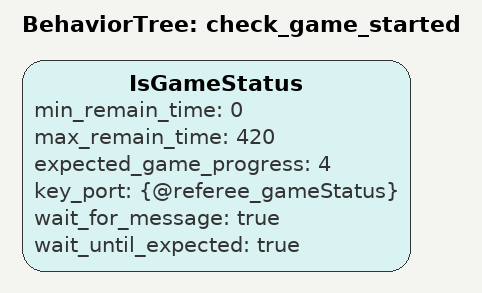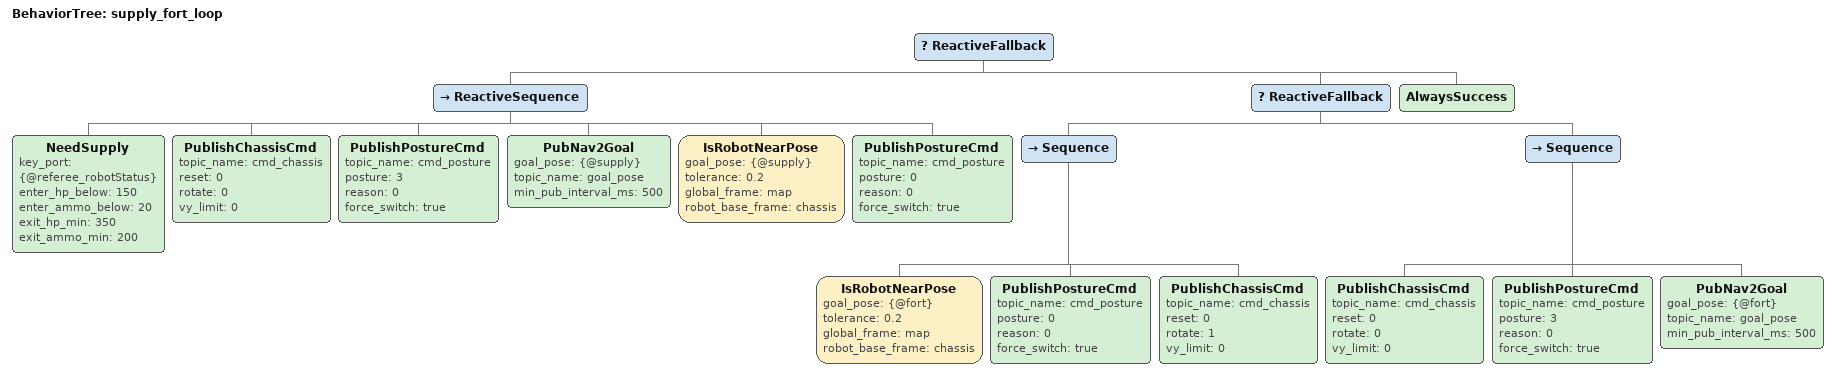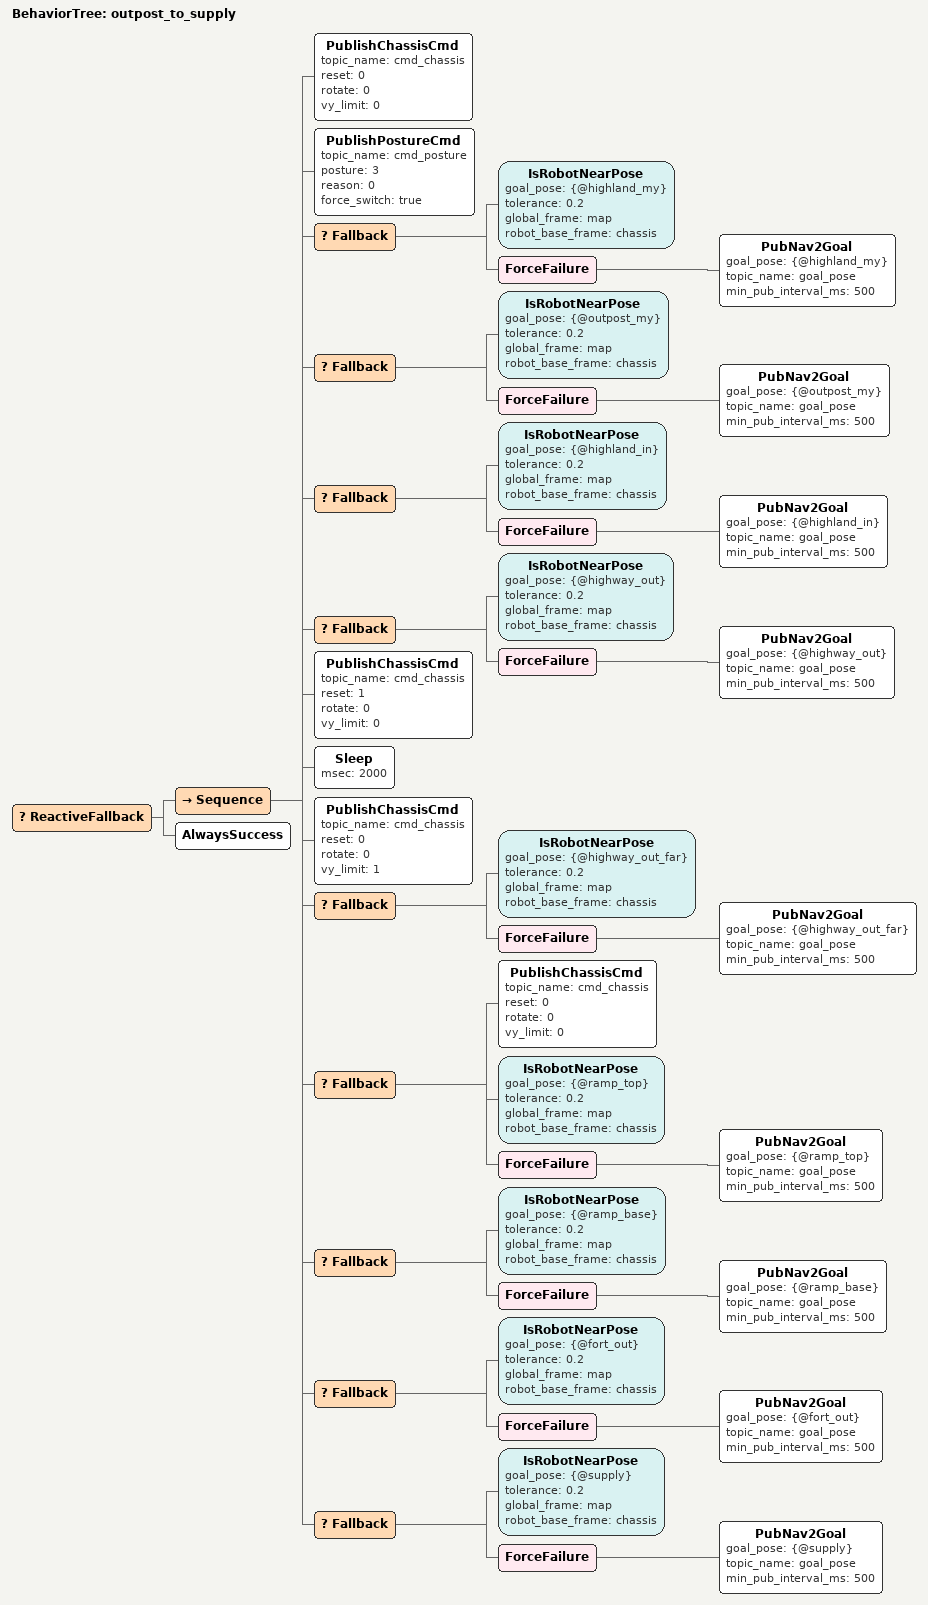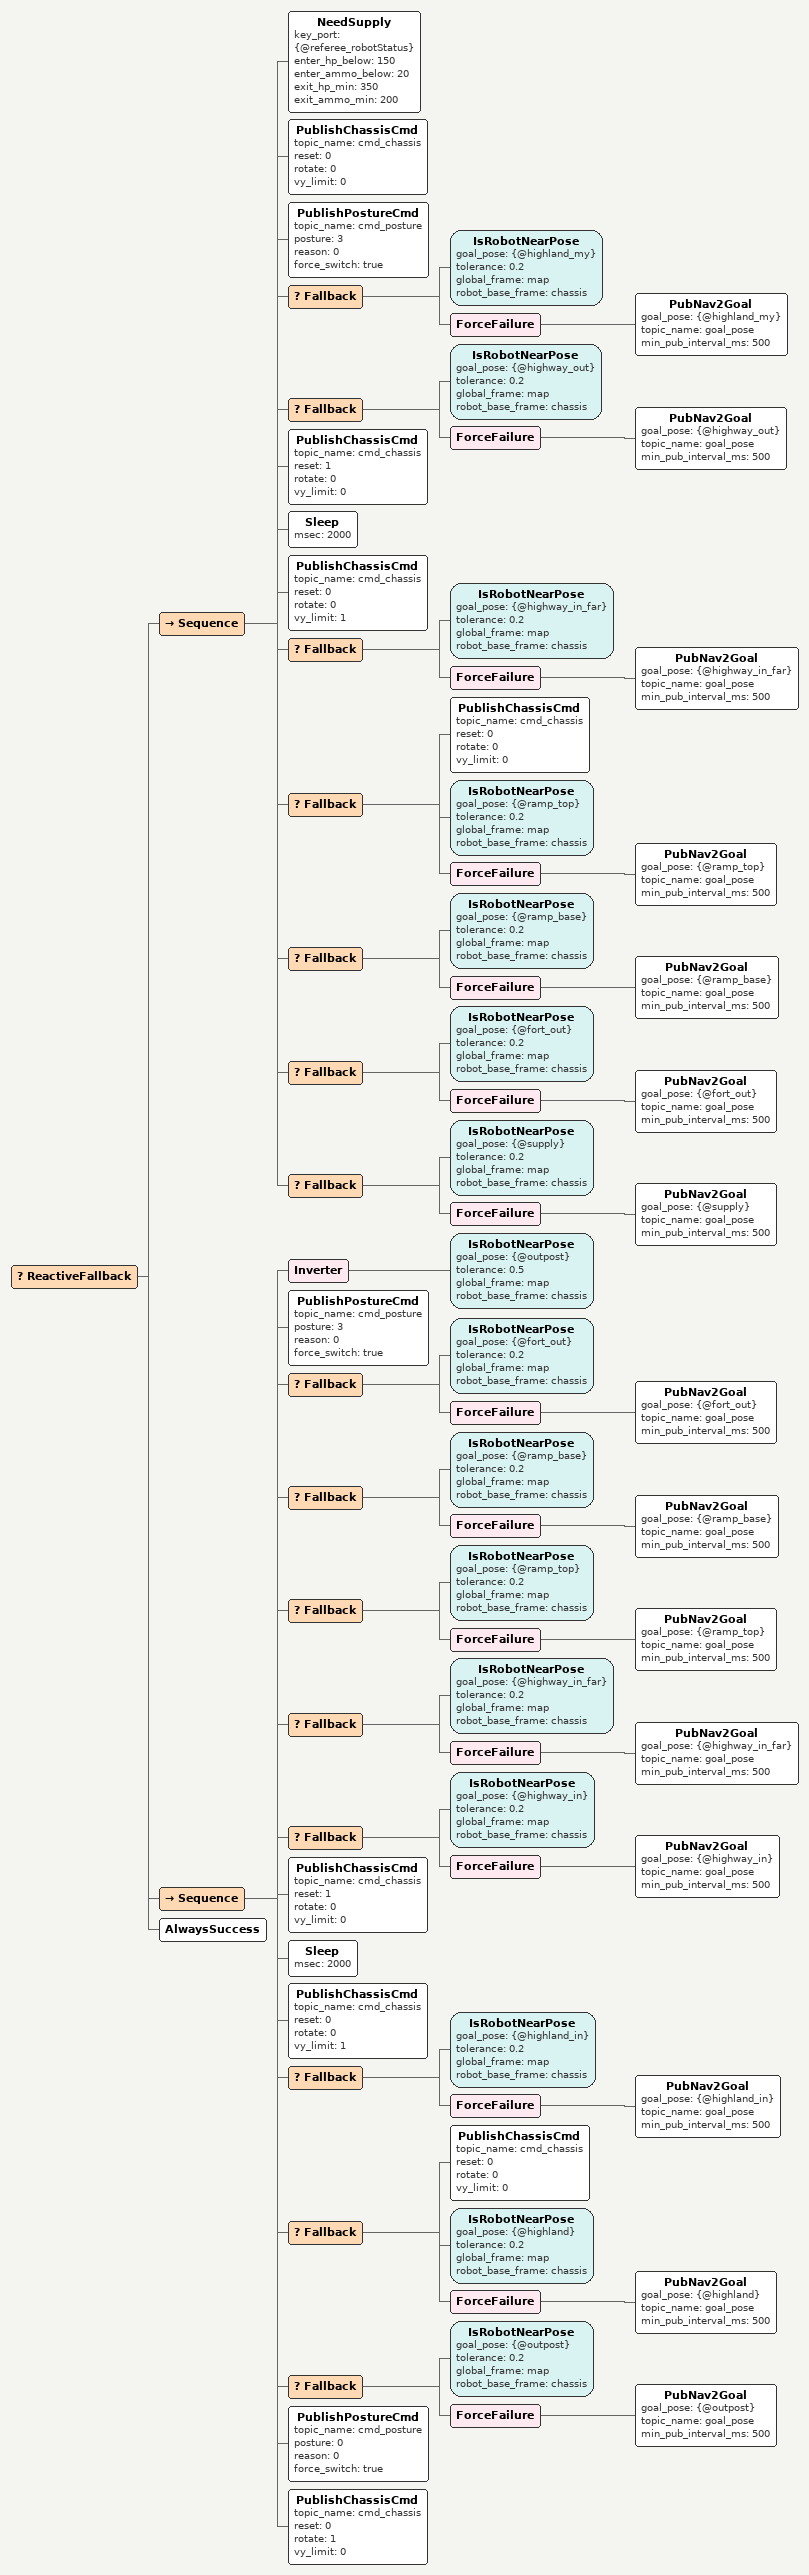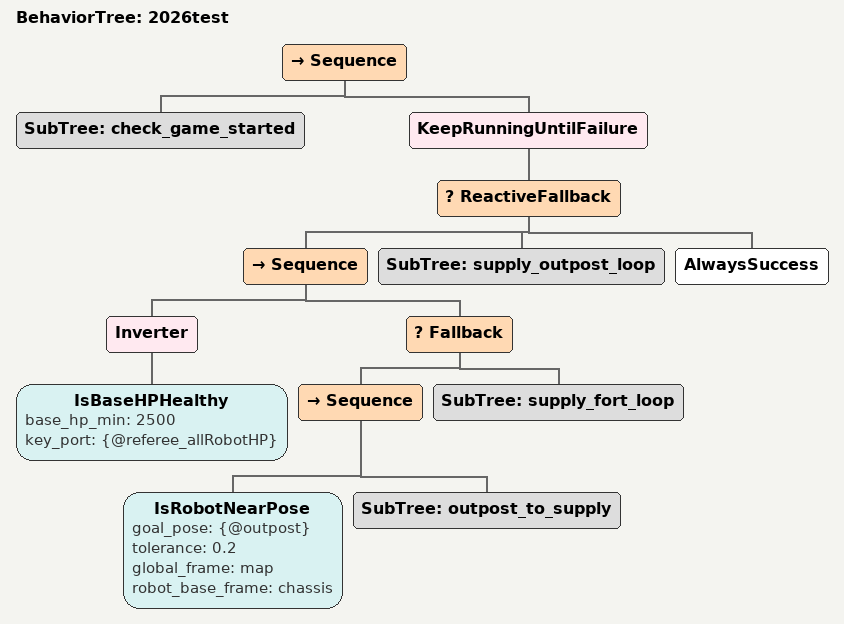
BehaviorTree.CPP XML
<BehaviorTree ID="check_game_started">
	<IsGameStatus min_remain_time="0" max_remain_time="420" expected_game_progress="4" key_port="{@referee_gameStatus}" wait_for_message="true" wait_until_expected="true"/>
</BehaviorTree>

<BehaviorTree ID="supply_fort_loop">
	<!-- 反应式选择，下一轮tick无论前面节点啥状态，都会从头tick,直到有一个成功 -->
	<ReactiveFallback>

		<!-- 反应式序列回补给区，低血低弹进入，直到高血高弹才退出 -->
		<ReactiveSequence>
			<!-- 门控条件：低血低弹进入，直到高血高弹才退出 -->
			<NeedSupply key_port="{@referee_robotStatus}" enter_hp_below="150" enter_ammo_below="20" exit_hp_min="350" exit_ammo_min="200"/>
			<!-- 导航前先关小陀螺，再发布移动姿态（3） -->
			<PublishChassisCmd topic_name="cmd_chassis" reset="0" rotate="0" vy_limit="0"/>
			<PublishPostureCmd topic_name="cmd_posture" posture="3" reason="0" force_switch="true"/>
			<!-- 导航到补给区 -->
			<PubNav2Goal goal_pose="{@supply}" topic_name="goal_pose" min_pub_interval_ms="500"/>
			<!-- 判断是否在补给区 -->
			<IsRobotNearPose goal_pose="{@supply}" tolerance="0.2" global_frame="map" robot_base_frame="chassis"/>
			<!-- 到达目标点关闭移动姿态（0） -->
			<PublishPostureCmd topic_name="cmd_posture" posture="0" reason="0" force_switch="true"/>
		</ReactiveSequence>

		<!-- 高状态去堡垒反应式选择，先判断是否在堡垒，再发点；每轮tick，不论内部节点啥状态，都会从头tick到尾，直到全部成功 -->
		<ReactiveFallback>
			<Sequence>
				<!-- 判断是否到达堡垒，到达则关移动姿态开小陀螺，未到达则跳过 -->
				<IsRobotNearPose goal_pose="{@fort}" tolerance="0.2" global_frame="map" robot_base_frame="chassis"/>
				<PublishPostureCmd topic_name="cmd_posture" posture="0" reason="0" force_switch="true"/>
				<PublishChassisCmd topic_name="cmd_chassis" reset="0" rotate="1" vy_limit="0"/>
			</Sequence>

			<Sequence>
				<!-- 导航前确保不是小陀螺，并切到移动姿态 -->
				<PublishChassisCmd topic_name="cmd_chassis" reset="0" rotate="0" vy_limit="0"/>
				<PublishPostureCmd topic_name="cmd_posture" posture="3" reason="0" force_switch="true"/>
				<!-- 未到堡垒时持续发点，频率由 min_pub_interval_ms 限制 -->
				<PubNav2Goal goal_pose="{@fort}" topic_name="goal_pose" min_pub_interval_ms="500"/>
			</Sequence>
		</ReactiveFallback>

		<!-- 保底选择成功，导致无限循环 -->
		<AlwaysSuccess/>
	</ReactiveFallback>
</BehaviorTree>

<BehaviorTree ID="outpost_to_supply">
	<!-- 反应式选择，下一轮tick无论前面节点啥状态，都会从头tick,直到有一个成功 -->
	<ReactiveFallback>
		<Sequence>
			<!-- 导航前先关小陀螺发布移动姿态（3） -->
			<PublishChassisCmd topic_name="cmd_chassis" reset="0" rotate="0" vy_limit="0"/>
			<PublishPostureCmd topic_name="cmd_posture" posture="3" reason="0" force_switch="true"/>
			<!-- 前哨到我方高地点 -->
			<Fallback>
				<IsRobotNearPose goal_pose="{@highland_my}" tolerance="0.2" global_frame="map" robot_base_frame="chassis"/>
				<ForceFailure>
					<PubNav2Goal goal_pose="{@highland_my}" topic_name="goal_pose" min_pub_interval_ms="500"/>
				</ForceFailure>
			</Fallback>
			<!-- 前哨到我方前哨 -->
			<Fallback>
				<IsRobotNearPose goal_pose="{@outpost_my}" tolerance="0.2" global_frame="map" robot_base_frame="chassis"/>
				<ForceFailure>
					<PubNav2Goal goal_pose="{@outpost_my}" topic_name="goal_pose" min_pub_interval_ms="500"/>
				</ForceFailure>
			</Fallback>
			<!-- 我方前哨到高地入口 -->
			<Fallback>
         <IsRobotNearPose goal_pose="{@highland_in}" tolerance="0.2" global_frame="map" robot_base_frame="chassis"/>
         <ForceFailure>
           <PubNav2Goal goal_pose="{@highland_in}" topic_name="goal_pose" min_pub_interval_ms="500"/>
         </ForceFailure>
       </Fallback>
			<!-- 高地入口公路出口 -->
			<Fallback>
         <IsRobotNearPose goal_pose="{@highway_out}" tolerance="0.2" global_frame="map" robot_base_frame="chassis"/>
         <ForceFailure>
           <PubNav2Goal goal_pose="{@highway_out}" topic_name="goal_pose" min_pub_interval_ms="500"/>
         </ForceFailure>
       </Fallback>
			<!-- 先底盘复位2秒，再限制vy速度，再公路出口到公路入口侧远处 -->
			<PublishChassisCmd topic_name="cmd_chassis" reset="1" rotate="0" vy_limit="0"/>
			<Sleep msec="2000"/>
			<PublishChassisCmd topic_name="cmd_chassis" reset="0" rotate="0" vy_limit="1"/>
			<Fallback>
         <IsRobotNearPose goal_pose="{@highway_out_far}" tolerance="0.2" global_frame="map" robot_base_frame="chassis"/>
         <ForceFailure>
           <PubNav2Goal goal_pose="{@highway_out_far}" topic_name="goal_pose" min_pub_interval_ms="500"/>
         </ForceFailure>
       </Fallback>
			<!-- 公路入口侧远处到斜坡坡顶，先恢复vy速度 -->
			<Fallback>
				<PublishChassisCmd topic_name="cmd_chassis" reset="0" rotate="0" vy_limit="0"/>
         <IsRobotNearPose goal_pose="{@ramp_top}" tolerance="0.2" global_frame="map" robot_base_frame="chassis"/>
         <ForceFailure>
           <PubNav2Goal goal_pose="{@ramp_top}" topic_name="goal_pose" min_pub_interval_ms="500"/>
         </ForceFailure>
       </Fallback>
			<!-- 斜坡坡顶到斜坡坡底 -->
			<Fallback>
         <IsRobotNearPose goal_pose="{@ramp_base}" tolerance="0.2" global_frame="map" robot_base_frame="chassis"/>
         <ForceFailure>
           <PubNav2Goal goal_pose="{@ramp_base}" topic_name="goal_pose" min_pub_interval_ms="500"/>
         </ForceFailure>
       </Fallback>
			<!-- 斜坡坡底到堡垒出口侧 -->
			<Fallback>
         <IsRobotNearPose goal_pose="{@fort_out}" tolerance="0.2" global_frame="map" robot_base_frame="chassis"/>
         <ForceFailure>
           <PubNav2Goal goal_pose="{@fort_out}" topic_name="goal_pose" min_pub_interval_ms="500"/>
         </ForceFailure>
       </Fallback>
			<!-- 堡垒出口侧补给区 -->
			<Fallback>
         <IsRobotNearPose goal_pose="{@supply}" tolerance="0.2" global_frame="map" robot_base_frame="chassis"/>
         <ForceFailure>
           <PubNav2Goal goal_pose="{@supply}" topic_name="goal_pose" min_pub_interval_ms="500"/>
         </ForceFailure>
       </Fallback>

		</Sequence>
		<!-- 保底选择成功，导致无限循环 -->
		<AlwaysSuccess/>
	</ReactiveFallback>
</BehaviorTree>

<ReactiveFallback>

	<!-- 序列回补给区，低血低弹进入，直到高血高弹才退出 -->
	<Sequence>
		<NeedSupply key_port="{@referee_robotStatus}" enter_hp_below="150" enter_ammo_below="20" exit_hp_min="350" exit_ammo_min="200"/>
		<!-- 导航前先关小陀螺发布移动姿态（3） -->
		<PublishChassisCmd topic_name="cmd_chassis" reset="0" rotate="0" vy_limit="0"/>
		<PublishPostureCmd topic_name="cmd_posture" posture="3" reason="0" force_switch="true"/>
		<!-- 前哨到我方高地点 -->
		<Fallback>
			<IsRobotNearPose goal_pose="{@highland_my}" tolerance="0.2" global_frame="map" robot_base_frame="chassis"/>
			<ForceFailure>
				<PubNav2Goal goal_pose="{@highland_my}" topic_name="goal_pose" min_pub_interval_ms="500"/>
			</ForceFailure>
		</Fallback>
		<!-- 我方高地点到公路出口 -->
		<Fallback>
			<IsRobotNearPose goal_pose="{@highway_out}" tolerance="0.2" global_frame="map" robot_base_frame="chassis"/>
			<ForceFailure>
				<PubNav2Goal goal_pose="{@highway_out}" topic_name="goal_pose" min_pub_interval_ms="500"/>
			</ForceFailure>
		</Fallback>
		<!-- 先底盘复位2秒，再限制vy速度，再公路出口到公路入口侧远处-->
		<PublishChassisCmd topic_name="cmd_chassis" reset="1" rotate="0" vy_limit="0"/>
		<Sleep msec="2000"/>
		<PublishChassisCmd topic_name="cmd_chassis" reset="0" rotate="0" vy_limit="1"/>
		<Fallback>
			<IsRobotNearPose goal_pose="{@highway_in_far}" tolerance="0.2" global_frame="map" robot_base_frame="chassis"/>
			<ForceFailure>
				<PubNav2Goal goal_pose="{@highway_in_far}" topic_name="goal_pose" min_pub_interval_ms="500"/>
			</ForceFailure>
		</Fallback>
		<!-- 公路入口侧远处到斜坡坡顶，先恢复vy速度 -->
		<Fallback>
			<PublishChassisCmd topic_name="cmd_chassis" reset="0" rotate="0" vy_limit="0"/>
			<IsRobotNearPose goal_pose="{@ramp_top}" tolerance="0.2" global_frame="map" robot_base_frame="chassis"/>
			<ForceFailure>
				<PubNav2Goal goal_pose="{@ramp_top}" topic_name="goal_pose" min_pub_interval_ms="500"/>
			</ForceFailure>
		</Fallback>
		<!-- 斜坡坡顶到斜坡坡底 -->
		<Fallback>
			<IsRobotNearPose goal_pose="{@ramp_base}" tolerance="0.2" global_frame="map" robot_base_frame="chassis"/>
			<ForceFailure>
				<PubNav2Goal goal_pose="{@ramp_base}" topic_name="goal_pose" min_pub_interval_ms="500"/>
			</ForceFailure>
		</Fallback>
		<!-- 斜坡坡底到堡垒出口侧 -->
		<Fallback>
			<IsRobotNearPose goal_pose="{@fort_out}" tolerance="0.2" global_frame="map" robot_base_frame="chassis"/>
			<ForceFailure>
				<PubNav2Goal goal_pose="{@fort_out}" topic_name="goal_pose" min_pub_interval_ms="500"/>
			</ForceFailure>
		</Fallback>
		<!-- 堡垒出口侧到补给区 -->
		<Fallback>
			<IsRobotNearPose goal_pose="{@supply}" tolerance="0.2" global_frame="map" robot_base_frame="chassis"/>
			<ForceFailure>
				<PubNav2Goal goal_pose="{@supply}" topic_name="goal_pose" min_pub_interval_ms="500"/>
			</ForceFailure>
		</Fallback>
	</Sequence>

	<!-- 高状态从补给区去前哨序列，先判断是否在前哨，再发点 -->
	<Sequence>
		<!-- 判断是否在前哨作门控，导航前发布移动姿态 -->
		<Inverter>
			<IsRobotNearPose goal_pose="{@outpost}" tolerance="0.5" global_frame="map" robot_base_frame="chassis"/>
		</Inverter>
		<PublishPostureCmd topic_name="cmd_posture" posture="3" reason="0" force_switch="true"/>

		<!-- 补给区到堡垒出口-->
		<Fallback>
			<IsRobotNearPose goal_pose="{@fort_out}" tolerance="0.2" global_frame="map" robot_base_frame="chassis"/>
			<ForceFailure>
				<PubNav2Goal goal_pose="{@fort_out}" topic_name="goal_pose" min_pub_interval_ms="500"/>
			</ForceFailure>
		</Fallback>
		<!-- 堡垒出口到斜坡底部-->
		<Fallback>
			<IsRobotNearPose goal_pose="{@ramp_base}" tolerance="0.2" global_frame="map" robot_base_frame="chassis"/>
			<ForceFailure>
				<PubNav2Goal goal_pose="{@ramp_base}" topic_name="goal_pose" min_pub_interval_ms="500"/>
			</ForceFailure>
		</Fallback>
		<!-- 斜坡底部到斜坡顶部-->
		<Fallback>
			<IsRobotNearPose goal_pose="{@ramp_top}" tolerance="0.2" global_frame="map" robot_base_frame="chassis"/>
			<ForceFailure>
				<PubNav2Goal goal_pose="{@ramp_top}" topic_name="goal_pose" min_pub_interval_ms="500"/>
			</ForceFailure>
		</Fallback>
		<!-- 斜坡顶部到公路入口侧远处-->
		<Fallback>
			<IsRobotNearPose goal_pose="{@highway_in_far}" tolerance="0.2" global_frame="map" robot_base_frame="chassis"/>
			<ForceFailure>
				<PubNav2Goal goal_pose="{@highway_in_far}" topic_name="goal_pose" min_pub_interval_ms="500"/>
			</ForceFailure>
		</Fallback>
		<!-- 公路入口侧远处到公路入口-->
		<Fallback>
			<IsRobotNearPose goal_pose="{@highway_in}" tolerance="0.2" global_frame="map" robot_base_frame="chassis"/>
			<ForceFailure>
				<PubNav2Goal goal_pose="{@highway_in}" topic_name="goal_pose" min_pub_interval_ms="500"/>
			</ForceFailure>
		</Fallback>

		<!-- 先底盘复位2秒，再限制vy速度，再公路入口到高地入口-->
		<PublishChassisCmd topic_name="cmd_chassis" reset="1" rotate="0" vy_limit="0"/>
		<Sleep msec="2000"/>
		<PublishChassisCmd topic_name="cmd_chassis" reset="0" rotate="0" vy_limit="1"/>
		<Fallback>
			<IsRobotNearPose goal_pose="{@highland_in}" tolerance="0.2" global_frame="map" robot_base_frame="chassis"/>
			<ForceFailure>
				<PubNav2Goal goal_pose="{@highland_in}" topic_name="goal_pose" min_pub_interval_ms="500"/>
			</ForceFailure>
		</Fallback>

		<!-- 高地入口到高地，先恢复vy速度 -->
		<Fallback>
			<PublishChassisCmd topic_name="cmd_chassis" reset="0" rotate="0" vy_limit="0"/>
			<IsRobotNearPose goal_pose="{@highland}" tolerance="0.2" global_frame="map" robot_base_frame="chassis"/>
			<ForceFailure>
				<PubNav2Goal goal_pose="{@highland}" topic_name="goal_pose" min_pub_interval_ms="500"/>
			</ForceFailure>
		</Fallback>
		<!-- 高地到前哨 -->
		<Fallback>
			<IsRobotNearPose goal_pose="{@outpost}" tolerance="0.2" global_frame="map" robot_base_frame="chassis"/>
			<ForceFailure>
				<PubNav2Goal goal_pose="{@outpost}" topic_name="goal_pose" min_pub_interval_ms="500"/>
			</ForceFailure>
		</Fallback>

		<!-- 到达前哨后，先关移动姿态，再开小陀螺 -->
      <PublishPostureCmd topic_name="cmd_posture" posture="0" reason="0" force_switch="true"/>
		<PublishChassisCmd topic_name="cmd_chassis" reset="0" rotate="1" vy_limit="0"/>
	</Sequence>

	<!-- 保底选择成功，导致无限循环 -->
	<AlwaysSuccess/>
</ReactiveFallback>

<BehaviorTree ID="2026test">
  <Sequence>
	<!-- 比赛开始条件，没收到裁判系统消息或在未开赛，都返回running -->
	<SubTree ID="check_game_started"/>
    <!-- 无限循环-->
    <KeepRunningUntilFailure>
      <!-- 反应式选择，下一轮tick无论前面节点啥状态，都会从头tick,直到有一个成功 -->
      <ReactiveFallback>

			<!-- 基地血量小于2500,进入守家策略；先判断机器人是否位于前哨，再选择执行前哨回补给区，还是直接补给区到堡垒-->
			<Sequence>
				<Inverter>
					<IsBaseHPHealthy base_hp_min="2500" key_port="{@referee_allRobotHP}"/>
				</Inverter>
				<Fallback>
					<Sequence>
						<IsRobotNearPose goal_pose="{@outpost}" tolerance="0.2" global_frame="map" robot_base_frame="chassis"/>
						<SubTree ID="outpost_to_supply"/>
					</Sequence>
					<SubTree ID="supply_fort_loop"/>
				</Fallback>
			</Sequence>

			<!-- 基地血量大于2500,进入推前哨策略-->
			<SubTree ID="supply_outpost_loop"/>

        <!-- 保底选择成功，导致无限循环 -->
        <AlwaysSuccess/>
      </ReactiveFallback>
    </KeepRunningUntilFailure>
  </Sequence>
</BehaviorTree>
